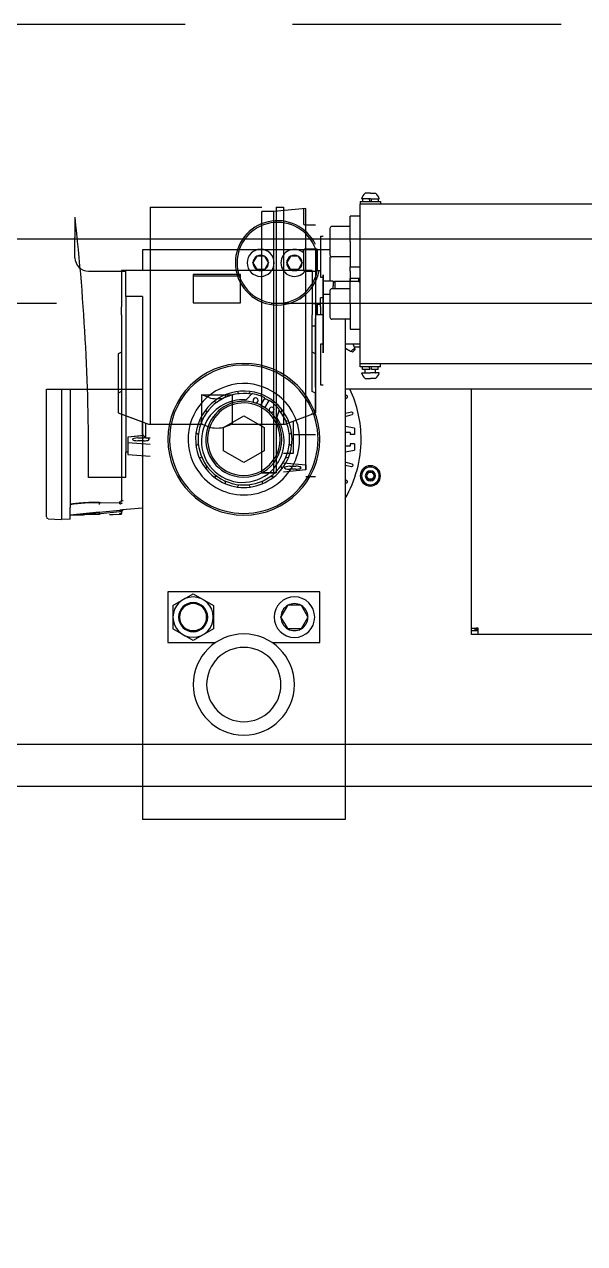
# Model space of a CAD drawing. Extents: x -1899985 to -450366, y 556196 to 2151267.
# Drawn here: x -1660310 to -1659789, y 573622 to 574757 of the extents above; entities that cross this region are included whole.
import ezdxf

# ---------------------------------------------------------------- set-up
doc = ezdxf.new("R2010")
doc.units = 0
doc.header["$LTSCALE"] = 1000
doc.header["$MEASUREMENT"] = 0
for name, pattern in [('__DASH', [0.35, 0.25, -0.1]), ('DASH', [0.35, 0.25, -0.1]), ('DOTE', [2.42, 2, -0.2, 0.02, -0.2])]:
    doc.linetypes.add(name, pattern=pattern)
for name, color, linetype in [('A-AXIS-DOTE', 14, 'DOTE'), ('A-LIN-V', 9, 'Continuous'), ('EWHS5T6M-1', 7, 'Continuous'), ('EWHS5T6M-3', 7, 'Continuous'), ('FHSGH10105-主梁-04', 7, 'Continuous'), ('FHSGH10105-主梁-06', 7, 'Continuous')]:
    doc.layers.add(name, color=color, linetype=linetype)

# ---------------------------------------------------------------- blocks, each defined once
blk = doc.blocks.new('5555rrrrrrrrrrr')
blk.add_line((-1632304.1, 574452.5), (-1632214.7, 574452.5))
at = {"color": 6, "linetype": 'DASH'}
blk.add_lwpolyline([(-1626650, 568562.5), (-1636625, 568562.5), (-1636625, 574792.5), (-1626650, 574792.5)], close=True, dxfattribs=at)
at = {"layer": 'EWHS5T6M-1', "color": 7, "linetype": 'Continuous'}
for p, q in [((-1632304.1, 574342.3), (-1632304.1, 574452.5)), ((-1632304.1, 574342.3), (-1632304.1, 574452.5)), ((-1632290, 574452.5), (-1632290, 574342.3)), ((-1632282.1, 574452.5), (-1632282.1, 574342.3)), ((-1632234.2, 574452.5), (-1632234.2, 574348.7)), ((-1632214.7, 574452.5), (-1632214.7, 574051.8)), ((-1632026.1, 574452.5), (-1632026.1, 574051.8)), ((-1631908.3, 574230.1), (-1631908.3, 574452.5)), ((-1631908.3, 574224.2), (-1631908.3, 574452.5)), ((-1632025.2, 574446.6), (-1632026.1, 574446.2)), ((-1632026.1, 574443.8), (-1632024.4, 574444.6)), ((-1632020, 574431.2), (-1632026.1, 574429.9)), ((-1632139.3, 574416.9), (-1632120.4, 574427.7)), ((-1632120.4, 574427.7), (-1632101.6, 574416.9)), ((-1632026.1, 574427.3), (-1632019.5, 574429.1)), ((-1632139.3, 574395.1), (-1632139.3, 574416.9)), ((-1632101.6, 574416.9), (-1632101.6, 574395.1)), ((-1632017.4, 574416.2), (-1632026.1, 574417.8)), ((-1632021.4, 574412.3), (-1632026.1, 574412.3)), ((-1632021.4, 574412.3), (-1632021.4, 574410.3)), ((-1632017.4, 574410.3), (-1632021.4, 574410.3)), ((-1632017.4, 574416.2), (-1632017.4, 574410.3)), ((-1632120.4, 574384.2), (-1632139.3, 574395.1)), ((-1632101.6, 574395.1), (-1632120.4, 574384.2)), ((-1632021.4, 574399.6), (-1632026.1, 574399.6)), ((-1632026.1, 574394.2), (-1632017.4, 574395.7)), ((-1632017.4, 574401.6), (-1632021.4, 574401.6)), ((-1632021.4, 574401.6), (-1632021.4, 574399.6)), ((-1632017.4, 574401.6), (-1632017.4, 574395.7)), ((-1632019.5, 574382.9), (-1632026.1, 574384.6)), ((-1632026.1, 574382), (-1632020, 574380.7)), ((-1632024.4, 574367.4), (-1632026.1, 574368.2)), ((-1632026.1, 574365.7), (-1632025.2, 574365.3)), ((-1632026.1, 574350.9), (-1632026.1, 574051.8)), ((-1632304.1, 574333.6), (-1632304.1, 574342.3)), ((-1632304.1, 574333.6), (-1632304.1, 574342.3)), ((-1632290, 574342.3), (-1632290, 574331.3)), ((-1632282.1, 574331.5), (-1632282.1, 574342.3)), ((-1632255, 574338), (-1632235.9, 574339.9)), ((-1632255, 574338), (-1632235.9, 574339.9)), ((-1632253.8, 574346.8), (-1632254.9, 574346.8)), ((-1632253.8, 574346.8), (-1632235.7, 574347.1)), ((-1632235.7, 574338.4), (-1632253.8, 574336.6)), ((-1632234.2, 574348.7), (-1632235, 574348.7)), ((-1632234.2, 574338.6), (-1632234.2, 574336.9)), ((-1632214.7, 574341.9), (-1632233.4, 574340.1)), ((-1632214.7, 574341.9), (-1632233.4, 574340.1)), ((-1632233.4, 574340.1), (-1632232.8, 574340.2)), ((-1632233.4, 574340.1), (-1632232.8, 574340.2)), ((-1632232.8, 574340.2), (-1632232.8, 574340.2)), ((-1632232.8, 574340.2), (-1632232.8, 574340.2)), ((-1632302.6, 574332), (-1632290, 574331.3)), ((-1632302.6, 574332), (-1632290, 574331.3)), ((-1632302.6, 574332), (-1632290, 574331.3)), ((-1632302.6, 574332), (-1632290, 574331.3)), ((-1632282.1, 574331.5), (-1632290, 574331.3)), ((-1632282.1, 574331.5), (-1632290, 574331.3)), ((-1632282.1, 574331.5), (-1632290, 574331.3)), ((-1632282.1, 574331.5), (-1632290, 574331.3)), ((-1632290, 574331.3), (-1632290, 574331.3)), ((-1632290, 574331.3), (-1632290, 574331.3)), ((-1632282.1, 574335.4), (-1632255, 574338)), ((-1632255, 574338), (-1632282.1, 574335.4)), ((-1632282.1, 574335.4), (-1632255, 574338)), ((-1632255, 574338), (-1632282.1, 574335.4)), ((-1632254.9, 574336.5), (-1632282.1, 574335.3)), ((-1632254.9, 574335.8), (-1632282.1, 574335.3)), ((-1632282.1, 574335.3), (-1632269.8, 574335.5)), ((-1632282.1, 574331.5), (-1632282.1, 574335.4)), ((-1632282.1, 574331.5), (-1632282.1, 574331.5)), ((-1632282.1, 574331.5), (-1632282.1, 574331.5)), ((-1632254.9, 574336.5), (-1632253.8, 574336.6)), ((-1632245.4, 574335.9), (-1632242, 574336)), ((-1632245.2, 574335.9), (-1632235.7, 574336.1)), ((-1632245.1, 574335.9), (-1632242, 574336)), ((-1632235.7, 574336.1), (-1632235, 574336.1)), ((-1632235, 574336.1), (-1632235.7, 574336.1)), ((-1632235, 574336.1), (-1632235, 574336.1)), ((-1631908.3, 574230.1), (-1631904, 574230.1)), ((-1631908.3, 574227.4), (-1631908.3, 574230.1)), ((-1631905.1, 574227.4), (-1631908.3, 574227.4)), ((-1631908.3, 574224.2), (-1631908.3, 574227.4)), ((-1631902.4, 574227.4), (-1631908.3, 574227.4)), ((-1631905.1, 574227.4), (-1631905.1, 574230.1)), ((-1631904, 574228.5), (-1631902.4, 574230.1)), ((-1631902.4, 574230.1), (-1631904, 574230.1)), ((-1631904, 574228.5), (-1631902.4, 574230.1)), ((-1631902.4, 574228.5), (-1631902.4, 574230.1)), ((-1631902.4, 574224.2), (-1631902.4, 574228.5)), ((-1631902.4, 574224.2), (-1631908.3, 574224.2)), ((-1631785.7, 574224.2), (-1631908.3, 574224.2)), ((-1631785.7, 574224.2), (-1631902.4, 574224.2))]:
    blk.add_line(p, q, dxfattribs=at)
for centre, radius, start, end in [((-1632120.4, 574406), 109.2, 0, 25.2123), ((-1632120.4, 574406), 109.2, 0, 25.2123), ((-1632024.8, 574445.6), 1.1, 294, 111), ((-1632019.8, 574430.1), 1.1, 285, 102), ((-1632120.4, 574406), 109.2, 329.6902, 0), ((-1632120.4, 574406), 109.2, 329.6902, 0), ((-1632019.8, 574381.8), 1.1, 258, 75), ((-1632024.8, 574366.4), 1.1, 249, 66), ((-1632258, 574182.2), 164.6, 88.9316, 98.4327), ((-1632235.9, 574349.3), 3.54, 270.8312, 315.6256), ((-1632232.5, 574312.2), 27.9, 91.7594, 96.8764), ((-1632232.5, 574312.2), 27.9, 91.7594, 96.8764), ((-1632206.4, 574341.7), 29.6, 183.553, 186.5575), ((-1632235.8, 574348.7), 1.57, 271, 360), ((-1632246.8, 574347.5), 11.1, 357.9665, 2.0335), ((-1632235.8, 574348.7), 1.58, 271.1283, 323.2776), ((-1632233.7, 574327.8), 10.8, 94.3758, 101.0144), ((-1632235.8, 574348.7), 1.57, 323.406, 0), ((-1632233.5, 572910.5), 1438.1, 89.9717, 90.0283), ((-1632232.6, 574338.6), 1.57, 95.5066, 179.9933), ((-1632232.6, 574338.6), 1.57, 95.5, 180), ((-1632302.6, 574333.6), 1.57, 180, 267), ((-1632302.6, 574333.6), 1.57, 180, 267), ((-1632302.6, 574333.6), 1.57, 180, 267), ((-1632302.6, 574333.6), 1.57, 180, 267), ((-1632235.1, 574338.8), 19.9, 182.2919, 186.6359), ((-1632247, 574336.5), 11.3, 358.0016, 1.9984), ((-1632235, 574336.9), 0.784, 270.847, 0.153), ((-1632235, 574336.9), 0.784, 270.8571, 0.1429), ((-1632167.6, 574240.3), 12.6, 0, 180), ((-1632167.6, 574240.3), 12.6, 180, 0), ((-1632120.4, 574177.5), 47.1, 90, 270), ((-1632120.4, 574177.5), 47.1, 270, 90), ((-1632120.4, 574177.5), 34.6, 90, 270), ((-1632120.4, 574177.5), 34.6, 270, 90)]:
    blk.add_arc(centre, radius, start, end, dxfattribs=at)
for points, degree, knots in [([(-1632282.1, 574345.5), (-1632281.7, 574345.6), (-1632281.3, 574345.7), (-1632278.9, 574346.1), (-1632274.8, 574346.5), (-1632270.7, 574346.9), (-1632265.3, 574347.2), (-1632260.3, 574347.4), (-1632254.9, 574347.5)], 2, [0.1931582, 0.1931582, 0.1931582, 0.25, 0.25, 0.5, 0.5, 0.75, 0.75, 1, 1, 1]), ([(-1632254.9, 574346.8), (-1632254.9, 574346.7), (-1632255, 574346.6), (-1632255, 574346), (-1632255, 574345.6), (-1632255, 574345.2)], 3, [0, 0, 0, 0, 0.5, 0.5, 1, 1, 1, 1]), ([(-1632235.9, 574345.7), (-1632235.9, 574346.1), (-1632235.9, 574346.4), (-1632235.8, 574346.9), (-1632235.8, 574347.1), (-1632235.7, 574347.1)], 3, [0, 0, 0, 0, 0.5, 0.5, 1, 1, 1, 1]), ([(-1632234.5, 574338.5), (-1632234.5, 574338.9), (-1632234.4, 574339.3), (-1632234, 574339.9), (-1632233.7, 574340.1), (-1632233.4, 574340.1)], 3, [0, 0, 0, 0, 0.497, 0.497, 1, 1, 1, 1]), ([(-1632235.7, 574336.9), (-1632235.3, 574336.9), (-1632234.9, 574336.9), (-1632234.4, 574336.9), (-1632234.2, 574336.9), (-1632234.2, 574336.9)], 3, [0, 0, 0, 0, 0.5, 0.5, 1, 1, 1, 1]), ([(-1631905.1, 574227.4), (-1631905.1, 574227.6), (-1631905, 574227.8), (-1631904.6, 574228.1), (-1631904.3, 574228.3), (-1631904, 574228.5)], 3, [0, 0, 0, 0, 0.5, 0.5, 1, 1, 1, 1]), ([(-1631904, 574228.5), (-1631904.2, 574228.2), (-1631904.4, 574227.9), (-1631904.8, 574227.5), (-1631904.9, 574227.4), (-1631905.1, 574227.4)], 3, [0, 0, 0, 0, 0.5, 0.5, 1, 1, 1, 1])]:
    blk.add_open_spline(points, degree=degree, knots=knots, dxfattribs=at)
at = {"layer": 'EWHS5T6M-3', "color": 7, "linetype": 'Continuous'}
for p, q in [((-1632002.6, 574635.1), (-1632007.3, 574635.1)), ((-1632006.2, 574635.1), (-1632006.2, 574635.1)), ((-1632002.6, 574635.1), (-1631997.9, 574635.1)), ((-1632207.6, 574622.2), (-1632103.5, 574622.2)), ((-1632207.6, 574622.2), (-1632207.6, 574420.1)), ((-1632090.4, 574622.2), (-1632090.4, 574374.8)), ((-1632090.4, 574622.2), (-1632083.5, 574622.2)), ((-1632083.5, 574622.2), (-1632083.5, 574420.1)), ((-1632012, 574627.4), (-1631993.1, 574627.4)), ((-1632012, 574627.4), (-1632012, 574624.9)), ((-1632012, 574583.3), (-1632012, 574624.9)), ((-1631097.4, 574624.9), (-1632012, 574624.9)), ((-1632012, 574613.7), (-1632012, 574624.9)), ((-1631097.4, 574624.9), (-1632012, 574624.9)), ((-1632002.6, 574629.9), (-1632010.8, 574629.9)), ((-1632009.9, 574629.9), (-1632009.9, 574627.4)), ((-1632002.9, 574627.4), (-1632003.6, 574629.9)), ((-1632002.6, 574629.9), (-1631994.3, 574629.9)), ((-1632002.3, 574629.9), (-1632001.6, 574627.4)), ((-1631995.3, 574629.9), (-1631995.3, 574627.4)), ((-1631993.1, 574627.4), (-1631993.1, 574624.9)), ((-1632277.6, 574612.8), (-1632277.6, 574593.9)), ((-1632277.6, 574612.8), (-1632277.6, 574593.9)), ((-1632092.5, 574618.2), (-1632103.5, 574618.2)), ((-1632103.5, 574374.6), (-1632103.5, 574618.2)), ((-1632062.7, 574621.1), (-1632092.5, 574618.2)), ((-1632092.5, 574374.6), (-1632092.5, 574618.2)), ((-1632064.8, 574620.8), (-1632064.8, 574607)), ((-1632062.7, 574377.4), (-1632062.7, 574621.1)), ((-1632021.4, 574590.1), (-1632021.4, 574613.7)), ((-1632012, 574613.7), (-1632021.4, 574613.7)), ((-1632021.4, 574604.2), (-1632021.4, 574613.7)), ((-1632012, 574613.7), (-1632021.4, 574613.7)), ((-1632063.5, 574605.7), (-1632053.6, 574605.7)), ((-1632040.3, 574602.3), (-1632040.3, 574577.8)), ((-1632040.3, 574602.3), (-1632040.3, 574582.5)), ((-1632021.4, 574604.2), (-1632038.4, 574604.2)), ((-1632021.4, 574604.2), (-1632038.4, 574604.2)), ((-1632277.6, 574575.1), (-1632277.6, 574593.9)), ((-1632277.6, 574575.1), (-1632277.6, 574593.9)), ((-1632048.9, 574595.3), (-1632046.6, 574595.3)), ((-1632048.9, 574595.3), (-1632048.9, 574580.6)), ((-1632021.4, 574590.1), (-1632021.4, 574566.5)), ((-1632214.7, 574582.5), (-1632214.7, 574563.1)), ((-1632202.1, 574582.5), (-1632214.7, 574582.5)), ((-1632214.7, 574582.5), (-1632214.7, 574563.1)), ((-1632202.1, 574582.5), (-1632214.7, 574582.5)), ((-1632040.3, 574582.5), (-1632202.1, 574582.5)), ((-1632040.3, 574582.5), (-1632202.1, 574582.5)), ((-1632064.8, 574581.4), (-1632064.8, 574581.7)), ((-1632064.8, 574581.4), (-1632064.8, 574563.8)), ((-1632052.2, 574583), (-1632063.5, 574583)), ((-1632053.6, 574583.2), (-1632053.6, 574430.7)), ((-1632052.2, 574582.6), (-1632052.2, 574583)), ((-1632052.2, 574582.6), (-1632052.2, 574562.6)), ((-1632048.9, 574582.4), (-1632052.2, 574582.4)), ((-1632052.2, 574563.1), (-1632052.2, 574582.1)), ((-1632048.9, 574580.6), (-1632048.9, 574557.1)), ((-1632012, 574517.7), (-1632012, 574583.3)), ((-1632112, 574570.3), (-1632111.9, 574570.5)), ((-1632111.9, 574570.2), (-1632112, 574570.3)), ((-1632108.4, 574576.5), (-1632111.9, 574570.5)), ((-1632111.9, 574570.2), (-1632108.4, 574564.2)), ((-1632108.4, 574576.5), (-1632108.3, 574576.6)), ((-1632108.3, 574576.6), (-1632108.2, 574576.6)), ((-1632101.2, 574576.6), (-1632108.2, 574576.6)), ((-1632101.2, 574576.6), (-1632101.1, 574576.6)), ((-1632101.1, 574576.6), (-1632101, 574576.5)), ((-1632097.5, 574570.5), (-1632101, 574576.5)), ((-1632101, 574564.2), (-1632097.5, 574570.2)), ((-1632097.5, 574570.5), (-1632097.5, 574570.3)), ((-1632097.5, 574570.3), (-1632097.5, 574570.2)), ((-1632077, 574576.5), (-1632080.5, 574570.5)), ((-1632080.5, 574570.3), (-1632080.5, 574570.5)), ((-1632080.5, 574570.2), (-1632080.5, 574570.3)), ((-1632080.5, 574570.2), (-1632077, 574564.2)), ((-1632077, 574576.5), (-1632076.9, 574576.6)), ((-1632076.9, 574576.6), (-1632076.8, 574576.6)), ((-1632069.8, 574576.6), (-1632076.8, 574576.6)), ((-1632069.8, 574576.6), (-1632069.7, 574576.6)), ((-1632069.7, 574576.6), (-1632069.6, 574576.5)), ((-1632066.1, 574570.5), (-1632069.6, 574576.5)), ((-1632069.6, 574564.2), (-1632066.1, 574570.2)), ((-1632066.1, 574570.5), (-1632066, 574570.3)), ((-1632066, 574570.3), (-1632066.1, 574570.2)), ((-1632040.3, 574575), (-1632040.3, 574553.4)), ((-1632021.4, 574575.9), (-1632038.4, 574575.9)), ((-1632021.4, 574566.5), (-1632012, 574566.5)), ((-1632021.4, 574562.7), (-1632021.4, 574566.5)), ((-1632265, 574562.5), (-1632230.4, 574562.5)), ((-1632265, 574562.5), (-1632230.4, 574562.5)), ((-1632234.4, 574563.1), (-1632234.4, 574562.9)), ((-1632056.8, 574563.1), (-1632234.4, 574563.1)), ((-1632234.4, 574563.1), (-1632234.4, 574562.9)), ((-1632214.7, 574563.1), (-1632234.4, 574563.1)), ((-1632234.4, 574562.9), (-1632234.4, 574529.5)), ((-1632234.4, 574562.9), (-1632234.4, 574529.5)), ((-1632230.4, 574538.9), (-1632230.4, 574562.5)), ((-1632167.6, 574559.4), (-1632167.6, 574533)), ((-1632123.6, 574559.4), (-1632167.6, 574559.4)), ((-1632123.6, 574557.9), (-1632167.6, 574557.9)), ((-1632123.6, 574533), (-1632123.6, 574559.4)), ((-1632108.3, 574564.1), (-1632108.4, 574564.2)), ((-1632108.2, 574564.1), (-1632108.3, 574564.1)), ((-1632101.1, 574564.1), (-1632101.2, 574564.1)), ((-1632101, 574564.2), (-1632101.1, 574564.1)), ((-1632076.9, 574564.1), (-1632077, 574564.2)), ((-1632076.8, 574564.1), (-1632076.9, 574564.1)), ((-1632069.7, 574564.1), (-1632069.8, 574564.1)), ((-1632069.6, 574564.2), (-1632069.7, 574564.1)), ((-1632063.5, 574562.6), (-1632052.2, 574562.6)), ((-1632056.8, 574562.9), (-1632056.8, 574563.1)), ((-1632056.8, 574562.9), (-1632056.8, 574529.5)), ((-1632052.2, 574563.1), (-1632048.9, 574563.1)), ((-1632048.9, 574557.1), (-1632046.6, 574557.1)), ((-1632046.6, 574541.3), (-1632046.6, 574559.2)), ((-1632046.6, 574559.2), (-1632046.6, 574486.6)), ((-1632021.4, 574562.7), (-1632021.4, 574553.4)), ((-1632021.4, 574532), (-1632021.4, 574555.6)), ((-1632012, 574555.6), (-1632021.4, 574555.6)), ((-1632013.6, 574555.6), (-1632013.6, 574553.4)), ((-1632046.6, 574553.4), (-1632046.6, 574548.9)), ((-1632037.1, 574553.4), (-1632046.6, 574553.4)), ((-1632046.6, 574486.6), (-1632046.6, 574548.9)), ((-1632040.3, 574544.3), (-1632040.3, 574519.7)), ((-1632021.4, 574546.1), (-1632038.4, 574546.1)), ((-1632037.1, 574553.4), (-1632037.1, 574548.9)), ((-1632037.1, 574551.8), (-1632035.6, 574553.4)), ((-1632037.1, 574546.1), (-1632037.1, 574548.9)), ((-1632035.6, 574553.4), (-1632035.6, 574546.1)), ((-1632035.6, 574553.4), (-1632013.6, 574553.4)), ((-1632012, 574551.8), (-1632013.6, 574553.4)), ((-1632230.4, 574538.9), (-1632230.4, 574393.9)), ((-1632214.7, 574538.9), (-1632230.4, 574538.9)), ((-1632214.7, 574538.9), (-1632230.4, 574538.9)), ((-1632214.7, 574538.9), (-1632214.7, 574051.8)), ((-1632214.7, 574538.9), (-1632214.7, 574390.6)), ((-1632214.7, 574538.9), (-1632214.7, 574452.5)), ((-1632167.6, 574533), (-1632123.6, 574533)), ((-1632052.2, 574532.1), (-1632056.8, 574532.1)), ((-1632052.2, 574531.8), (-1632052.2, 574532.1)), ((-1632052.2, 574531.8), (-1632052.2, 574522)), ((-1632048.9, 574531.6), (-1632052.2, 574531.6)), ((-1632048.9, 574529.8), (-1632048.9, 574537.6)), ((-1632046.6, 574537.6), (-1632048.9, 574537.6)), ((-1632046.6, 574541.3), (-1632040.3, 574541.3)), ((-1632021.4, 574532), (-1632021.4, 574508.4)), ((-1632234.4, 574521.8), (-1632234.4, 574529.5)), ((-1632234.4, 574521.8), (-1632234.4, 574529.5)), ((-1632234.4, 574521.8), (-1632234.4, 574450.5)), ((-1632234.4, 574521.8), (-1632234.4, 574487.1)), ((-1632056.8, 574529.5), (-1632056.8, 574521.8)), ((-1632056.8, 574450.5), (-1632056.8, 574521.8)), ((-1632053.6, 574522), (-1632053.6, 574518.5)), ((-1632046.6, 574522), (-1632053.6, 574522)), ((-1632052.2, 574522), (-1632052.2, 574531.3)), ((-1632048.9, 574529.8), (-1632048.9, 574522)), ((-1632056.8, 574511.7), (-1632053.6, 574511.7)), ((-1632053.6, 574454.3), (-1632053.6, 574518.5)), ((-1632021.4, 574517.9), (-1632038.4, 574517.9)), ((-1632026.1, 574517.9), (-1632026.1, 574494.9)), ((-1632012, 574476.1), (-1632012, 574517.7)), ((-1632021.4, 574508.4), (-1632012, 574508.4)), ((-1632234.4, 574487.1), (-1632237.5, 574485.6)), ((-1632234.4, 574487.1), (-1632237.5, 574485.6)), ((-1632053.6, 574485.6), (-1632056.8, 574487.1)), ((-1632048.9, 574494.5), (-1632048.9, 574465.2)), ((-1632046.6, 574494.5), (-1632048.9, 574494.5)), ((-1632026.1, 574494.9), (-1632026.1, 574051.8)), ((-1632026.1, 574494.9), (-1632012, 574494.9)), ((-1632020.9, 574488), (-1632019.3, 574487.3)), ((-1632016.7, 574489.5), (-1632017.2, 574491.2)), ((-1632237.5, 574485.6), (-1632237.5, 574449)), ((-1632237.5, 574485.6), (-1632237.5, 574449)), ((-1631097.4, 574476.1), (-1632012, 574476.1)), ((-1632012, 574473.5), (-1632012, 574476.1)), ((-1631993.1, 574473.5), (-1631993.1, 574476.1)), ((-1632048.9, 574465.2), (-1632048.9, 574456.7)), ((-1631993.1, 574473.5), (-1632012, 574473.5)), ((-1632010.8, 574467.9), (-1632002.6, 574467.9)), ((-1632009.9, 574471), (-1632009.9, 574473.5)), ((-1632002.9, 574471), (-1632009.9, 574471)), ((-1632007.3, 574468.3), (-1632007.3, 574471)), ((-1632002.9, 574471), (-1632003.6, 574473.5)), ((-1631994.3, 574467.9), (-1632002.6, 574467.9)), ((-1632002.3, 574473.5), (-1632001.6, 574471)), ((-1631995.3, 574471), (-1632001.6, 574471)), ((-1631997.9, 574468.3), (-1631997.9, 574471)), ((-1631995.3, 574471), (-1631995.3, 574473.5)), ((-1632053.6, 574454.3), (-1632053.6, 574449)), ((-1632048.9, 574456.7), (-1632046.6, 574456.7)), ((-1632007.3, 574462.7), (-1632002.6, 574462.7)), ((-1632006.2, 574462.7), (-1632006.2, 574462.7)), ((-1631997.9, 574462.7), (-1632002.6, 574462.7)), ((-1632234.4, 574450.5), (-1632237.5, 574449)), ((-1632237.5, 574449), (-1632237.5, 574430.7)), ((-1632237.5, 574449), (-1632237.5, 574430.7)), ((-1632159.7, 574447.4), (-1632131.4, 574447.4)), ((-1632152.7, 574444.8), (-1632159.7, 574447.4)), ((-1632159.7, 574447.4), (-1632159.7, 574420.1)), ((-1632131.4, 574447.4), (-1632138.4, 574444.8)), ((-1632131.4, 574447.4), (-1632131.4, 574420.1)), ((-1632117.2, 574443.5), (-1632113.4, 574448)), ((-1632100.9, 574444.5), (-1632104.8, 574437.7)), ((-1632100.8, 574435.3), (-1632096.8, 574442.2)), ((-1632053.6, 574449), (-1632056.8, 574450.5)), ((-1632053.6, 574430.7), (-1632053.6, 574449)), ((-1632237.5, 574430.7), (-1632209.2, 574420.1)), ((-1632237.5, 574430.7), (-1632214.7, 574422.2)), ((-1632087.5, 574433.1), (-1632089.5, 574427.6)), ((-1632081.9, 574420.1), (-1632053.6, 574430.7)), ((-1632053.6, 574429.3), (-1632057.6, 574429.3)), ((-1632214.7, 574410.4), (-1632214.7, 574422.2)), ((-1632214.7, 574410.4), (-1632214.7, 574422.2)), ((-1632211.6, 574407.3), (-1632211.6, 574421)), ((-1632209.2, 574420.1), (-1632159.7, 574420.1)), ((-1632152.7, 574417.4), (-1632159.7, 574420.1)), ((-1632131.4, 574420.1), (-1632138.4, 574417.4)), ((-1632131.4, 574420.1), (-1632081.9, 574420.1)), ((-1632074.1, 574393.1), (-1632074.1, 574422.7)), ((-1632213.6, 574409.4), (-1632228.4, 574407.9)), ((-1632214.7, 574409.2), (-1632228.4, 574407.9)), ((-1632228.4, 574407.9), (-1632228.4, 574403.1)), ((-1632228.4, 574407.9), (-1632228.4, 574403.1)), ((-1632219, 574407.2), (-1632213.5, 574407.2)), ((-1632214.7, 574410.4), (-1632214.7, 574409.2)), ((-1632214.7, 574410.4), (-1632211.6, 574407.3)), ((-1632214.7, 574410.4), (-1632214.7, 574409.2)), ((-1632211.6, 574407.3), (-1632207.6, 574407.3)), ((-1632074.1, 574410.4), (-1632053.6, 574410.4)), ((-1632228.4, 574403.1), (-1632228.4, 574391.7)), ((-1632228.4, 574403.1), (-1632207.6, 574401.5)), ((-1632228.4, 574403.1), (-1632228.4, 574393.9)), ((-1632213.5, 574404.6), (-1632219, 574404.6)), ((-1632228.4, 574393.9), (-1632230.4, 574393.9)), ((-1632230.4, 574370.3), (-1632230.4, 574393.9)), ((-1632228.4, 574393.9), (-1632230.4, 574393.9)), ((-1632228.4, 574391.7), (-1632207.6, 574390.1)), ((-1632083.5, 574393.1), (-1632074.1, 574393.1)), ((-1632083.5, 574383.9), (-1632062.7, 574382.3)), ((-1632103.5, 574374.6), (-1632103.5, 574374.8)), ((-1632103.5, 574374.8), (-1632090.4, 574374.8)), ((-1632092.5, 574374.6), (-1632103.5, 574374.6)), ((-1632090.4, 574374.8), (-1632092.5, 574374.6)), ((-1632062.7, 574377.4), (-1632083.5, 574375.4)), ((-1632077.6, 574380.8), (-1632072.1, 574380.8)), ((-1632072.1, 574378.1), (-1632077.6, 574378.1)), ((-1632062.7, 574382.3), (-1632062.7, 574377.4)), ((-1632006.2, 574371.9), (-1632004.4, 574375.1)), ((-1632000.8, 574375.1), (-1632004.4, 574375.1)), ((-1632000.8, 574375.1), (-1631998.9, 574371.9)), ((-1632230.4, 574370.3), (-1632265, 574370.3)), ((-1632230.4, 574370.3), (-1632265, 574370.3)), ((-1632053.6, 574371.1), (-1632062.7, 574371.1)), ((-1632004.4, 574368.8), (-1632006.2, 574371.9)), ((-1632000.8, 574368.8), (-1632004.4, 574368.8)), ((-1631998.9, 574371.9), (-1632000.8, 574368.8)), ((-1632026.1, 574350.9), (-1632026.1, 574051.8)), ((-1632214.7, 574341.9), (-1632214.7, 574051.8)), ((-1632049.7, 574263.9), (-1632191.1, 574263.9)), ((-1632191.1, 574263.9), (-1632191.1, 574216.8)), ((-1632186.4, 574251.2), (-1632167.6, 574262.1)), ((-1632167.6, 574262.1), (-1632148.7, 574251.2)), ((-1632049.7, 574216.8), (-1632049.7, 574263.9)), ((-1632148.7, 574251.2), (-1632148.7, 574229.5)), ((-1632079.8, 574251.1), (-1632085.9, 574240.6)), ((-1632079.8, 574251.1), (-1632079.6, 574251.3)), ((-1632079.6, 574251.3), (-1632079.4, 574251.3)), ((-1632067.2, 574251.3), (-1632079.4, 574251.3)), ((-1632067.2, 574251.3), (-1632066.9, 574251.3)), ((-1632066.9, 574251.3), (-1632066.8, 574251.1)), ((-1632060.7, 574240.6), (-1632066.8, 574251.1)), ((-1632086, 574240.3), (-1632085.9, 574240.6)), ((-1632085.9, 574240.1), (-1632086, 574240.3)), ((-1632085.9, 574240.1), (-1632079.8, 574229.6)), ((-1632066.8, 574229.6), (-1632060.7, 574240.1)), ((-1632060.7, 574240.6), (-1632060.6, 574240.3)), ((-1632060.6, 574240.3), (-1632060.7, 574240.1)), ((-1632167.6, 574218.6), (-1632186.4, 574229.5)), ((-1632148.7, 574229.5), (-1632167.6, 574218.6)), ((-1632079.6, 574229.3), (-1632079.8, 574229.6)), ((-1632079.4, 574229.3), (-1632079.6, 574229.3)), ((-1632066.9, 574229.3), (-1632067.2, 574229.3)), ((-1632066.8, 574229.6), (-1632066.9, 574229.3)), ((-1632191.1, 574216.8), (-1632146.5, 574216.8)), ((-1632094.4, 574216.8), (-1632049.7, 574216.8)), ((-1632202.1, 574051.8), (-1632214.7, 574051.8)), ((-1632026.1, 574051.8), (-1632214.7, 574051.8)), ((-1632038.7, 574051.8), (-1632202.1, 574051.8)), ((-1632026.1, 574051.8), (-1632038.7, 574051.8))]:
    blk.add_line(p, q, dxfattribs=at)
for centre, radius, start, end in [((-1632002.6, 574628.1), 8.45, 123.9117, 167.5145), ((-1632002.6, 574628.1), 8.45, 12.4855, 56.0883), ((-1634267.3, 574388.1), 2002.4, 359.4933, 6.4437), ((-1634267.3, 574388.1), 2002.4, 359.4933, 6.4437), ((-1632089, 574570.3), 39.3, 25.8419, 180), ((-1632089, 574570.3), 37.7, 19.593, 180), ((-1632063.5, 574607), 1.26, 180, 270), ((-1632038.4, 574602.3), 1.89, 90, 180), ((-1632038.4, 574602.3), 1.89, 90, 180), ((-1632104.7, 574570.3), 12.6, 0, 180), ((-1632104.7, 574570.3), 7.19, 60.9642, 119.0358), ((-1632073.3, 574570.3), 12.6, 47.5459, 180), ((-1632073.3, 574570.3), 7.19, 60.9642, 119.0358), ((-1632063.5, 574581.7), 1.26, 90, 180), ((-1632038.4, 574577.8), 1.89, 180, 270), ((-1632265, 574575.1), 12.6, 180, 270), ((-1632265, 574575.1), 12.6, 180, 270), ((-1632089, 574570.3), 39.3, 180, 349.1626), ((-1632089, 574570.3), 37.7, 180, 348.9453), ((-1632104.7, 574570.3), 12.6, 180, 0), ((-1632104.7, 574570.3), 7.19, 120.9642, 179.0358), ((-1632104.7, 574570.3), 7.19, 180.9642, 239.0358), ((-1632104.7, 574570.3), 7.19, 0.9642, 59.0358), ((-1632104.7, 574570.3), 7.19, 300.9642, 359.0358), ((-1632073.3, 574570.3), 12.6, 180, 321.7577), ((-1632073.3, 574570.3), 7.19, 120.9642, 179.0358), ((-1632073.3, 574570.3), 7.19, 180.9642, 239.0358), ((-1632073.3, 574570.3), 7.19, 0.9642, 59.0358), ((-1632073.3, 574570.3), 7.19, 300.9642, 359.0358), ((-1632038.4, 574575), 1.89, 130.2725, 180), ((-1632104.7, 574570.3), 7.19, 240.9642, 299.0358), ((-1632104.7, 572176.8), 2387.2, 89.9163, 90.0837), ((-1632073.3, 574570.3), 7.19, 240.9642, 299.0358), ((-1632073.3, 572176.8), 2387.2, 89.9163, 90.0837), ((-1632063.5, 574563.8), 1.26, 180, 270), ((-1632038.4, 574544.3), 1.89, 90, 180), ((-1632038.4, 574519.7), 1.89, 180, 270), ((-1632089, 574570.3), 106.9, 309.6124, 312.2058), ((-1632089, 574570.3), 108.4, 310.0045, 311.8137), ((-1632120.4, 574406), 70.7, 0, 180), ((-1632120.4, 574406), 69.1, 30, 210), ((-1632002.6, 574469.7), 8.45, 192.4855, 236.0883), ((-1632007.7, 574468.3), 0.393, 270, 0), ((-1631997.5, 574468.3), 0.393, 180, 270), ((-1632002.6, 574469.7), 8.45, 303.9117, 347.5145), ((-1632120.4, 574406), 51.9, 30, 210), ((-1632120.4, 574406), 69.1, 210, 30), ((-1632120.4, 574406), 44.9, 60, 240), ((-1632120.4, 574406), 42.6, 80.5432, 240), ((-1632120.4, 574406), 35.4, 60, 240), ((-1632121.4, 574404.3), 38.5, 86.5646, 150), ((-1632144.5, 574447.6), 7.07, 240.094, 263.3146), ((-1632120.4, 574406), 44.9, 240, 60), ((-1632144.5, 574447.6), 7.07, 336.6854, 0), ((-1632120.4, 574454), 7.07, 210.094, 233.3146), ((-1632119, 574445.1), 2.36, 266.5646, 320), ((-1632120.4, 574454), 7.07, 306.6854, 329.906), ((-1632112.5, 574447.3), 1.1, 79.1932, 140), ((-1632120.4, 574406), 43.2, 63.1268, 79.1932), ((-1632109.5, 574442.2), 2.36, 150, 330), ((-1632109.5, 574442.2), 2.36, 330, 150), ((-1632120.4, 574406), 42.6, 60, 63.173), ((-1632120.4, 574406), 42.6, 56.827, 60), ((-1632120.4, 574406), 43.2, 40.8068, 56.8732), ((-1632120.4, 574406), 51.9, 210, 30), ((-1632162, 574430), 7.07, 6.6854, 29.906), ((-1632120.4, 574406), 33.8, 60, 240), ((-1632120.4, 574406), 42.6, 240, 40.211), ((-1632120.4, 574406), 35.4, 240, 60), ((-1632120.4, 574406), 33.8, 240, 60), ((-1632094.5, 574433.6), 2.36, 150, 330), ((-1632094.5, 574433.6), 2.36, 330, 150), ((-1632088.6, 574433.5), 1.1, 340, 40.8068), ((-1632078.8, 574430), 7.07, 150.094, 173.3146), ((-1632162, 574430), 7.07, 270.094, 293.3146), ((-1632121.4, 574404.3), 38.5, 150, 330), ((-1632087.3, 574426.8), 2.36, 160, 213.4354), ((-1632121.4, 574404.3), 38.5, 330, 33.4354), ((-1632078.8, 574430), 7.07, 246.6854, 269.906), ((-1632168.5, 574406), 7.07, 36.6854, 59.906), ((-1632072.4, 574406), 7.07, 120.094, 143.3146), ((-1632120.4, 574406), 70.7, 180, 0), ((-1632168.5, 574406), 7.07, 300.094, 323.3146), ((-1632072.4, 574406), 7.07, 216.6854, 239.906), ((-1632162, 574381.9), 7.07, 66.6854, 89.906), ((-1632078.8, 574381.9), 7.07, 90.094, 113.3146), ((-1632162, 574381.9), 7.07, 330.094, 353.3146), ((-1632078.8, 574381.9), 7.07, 186.6854, 209.906), ((-1632002.6, 574371.9), 9.43, 0, 180), ((-1632002.6, 574371.9), 8.25, 0, 180), ((-1632002.6, 574371.9), 4.71, 0, 180), ((-1632002.6, 574371.9), 3.63, 120, 180), ((-1632002.6, 574371.9), 3.63, 60, 120), ((-1632002.6, 574371.9), 3.63, 0, 60), ((-1632144.5, 574364.4), 7.07, 96.6854, 119.906), ((-1632144.5, 574364.4), 7.07, 0, 23.3146), ((-1632120.4, 574357.9), 7.07, 126.6854, 149.906), ((-1632120.4, 574357.9), 7.07, 30.094, 53.3146), ((-1632096.4, 574364.4), 7.07, 156.6854, 179.906), ((-1632096.4, 574364.4), 7.07, 60.094, 83.3146), ((-1632002.6, 574371.9), 9.43, 180, 0), ((-1632002.6, 574371.9), 8.25, 180, 0), ((-1632002.6, 574371.9), 4.71, 180, 0), ((-1632002.6, 574371.9), 3.63, 180, 240), ((-1632002.6, 574371.9), 3.63, 240, 300), ((-1632002.6, 574371.9), 3.63, 300, 0), ((-1632167.6, 574240.3), 18.8, 90, 270), ((-1632167.6, 574240.3), 18.8, 270, 90), ((-1632073.3, 574240.3), 18.9, 0, 180), ((-1628799.8, 574240.3), 3386.6, 179.8158, 180.1842), ((-1632167.6, 574240.3), 13.6, 90, 270), ((-1632167.6, 574240.3), 13.6, 270, 90), ((-1632073.3, 574240.3), 12.6, 121.045, 178.955), ((-1632073.3, 574240.3), 12.6, 61.045, 118.955), ((-1632073.3, 574240.3), 12.6, 1.045, 58.955), ((-1632073.3, 574240.3), 18.9, 180, 0), ((-1632073.3, 574240.3), 12.6, 181.045, 238.955), ((-1632073.3, 574240.3), 12.6, 301.045, 358.955), ((-1632073.3, 568463.8), 5765.5, 89.93952, 90.06048), ((-1632073.3, 574240.3), 12.6, 241.045, 298.955)]:
    blk.add_arc(centre, radius, start, end, dxfattribs=at)
for centre, major_axis, start_param, end_param in [((-1632145.6, 574446), (8.64, 0), 3.735005, 5.689773), ((-1632219, 574405.9), (-5.11, 0), 4.712389, 6.283185), ((-1632213.5, 574405.9), (-5.11, 0), 1.564978, 4.712389), ((-1632145.6, 574418.7), (8.64, 0), 3.735005, 5.689773), ((-1632219, 574405.9), (5.11, 0), 3.141593, 4.70657), ((-1632077.6, 574379.5), (-5.11, 0), 4.712389, 6.283185), ((-1632077.6, 574379.5), (5.11, 0), 3.141593, 4.70657), ((-1632072.1, 574379.5), (-5.11, 0), 1.564978, 4.712389)]:
    blk.add_ellipse(centre, major_axis=major_axis, ratio=0.258819, start_param=start_param, end_param=end_param, dxfattribs=at)
blk.add_open_spline([(-1632026.2, 574491.2), (-1632025.9, 574491), (-1632025.7, 574490.8), (-1632023.6, 574489.4), (-1632020.9, 574488)], degree=2, knots=[0.7287121, 0.7287121, 0.7287121, 0.75, 0.75, 1, 1, 1], dxfattribs=at)
blk.add_open_spline([(-1632017.2, 574491.2), (-1632017.9, 574493.2), (-1632018.7, 574495)], degree=2, dxfattribs=at)
at = {"layer": 'FHSGH10105-主梁-04', "color": 7, "linetype": 'Continuous'}
blk.add_line((-1626775.3, 574592.5), (-1636490.7, 574592.5), dxfattribs=at)
at = {"layer": 'FHSGH10105-主梁-06', "color": 7, "linetype": 'Continuous'}
for p, q in [((-1632012, 574491.8), (-1632016.6, 574491.8)), ((-1631704.4, 574452.5), (-1632026.1, 574452.5)), ((-1631908.3, 574452.5), (-1632021.6, 574452.5)), ((-1626979, 574121.8), (-1636296, 574121.8)), ((-1626985.7, 574082.5), (-1636289.3, 574082.5))]:
    blk.add_line(p, q, dxfattribs=at)

msp = doc.modelspace()

# ---------------------------------------------------------------- linework, layer by layer
at = {"layer": 'A-AXIS-DOTE', "linetype": '__DASH', "ltscale": 2}
msp.add_line((-1647680.2, 574497.5), (-1670280, 574497.5), dxfattribs=at)

# ---------------------------------------------------------------- block references
at = {"layer": 'A-LIN-V'}
msp.add_blockref('5555rrrrrrrrrrr', (-27985.4, -35), dxfattribs=at)

doc.saveas('drawing.dxf')
